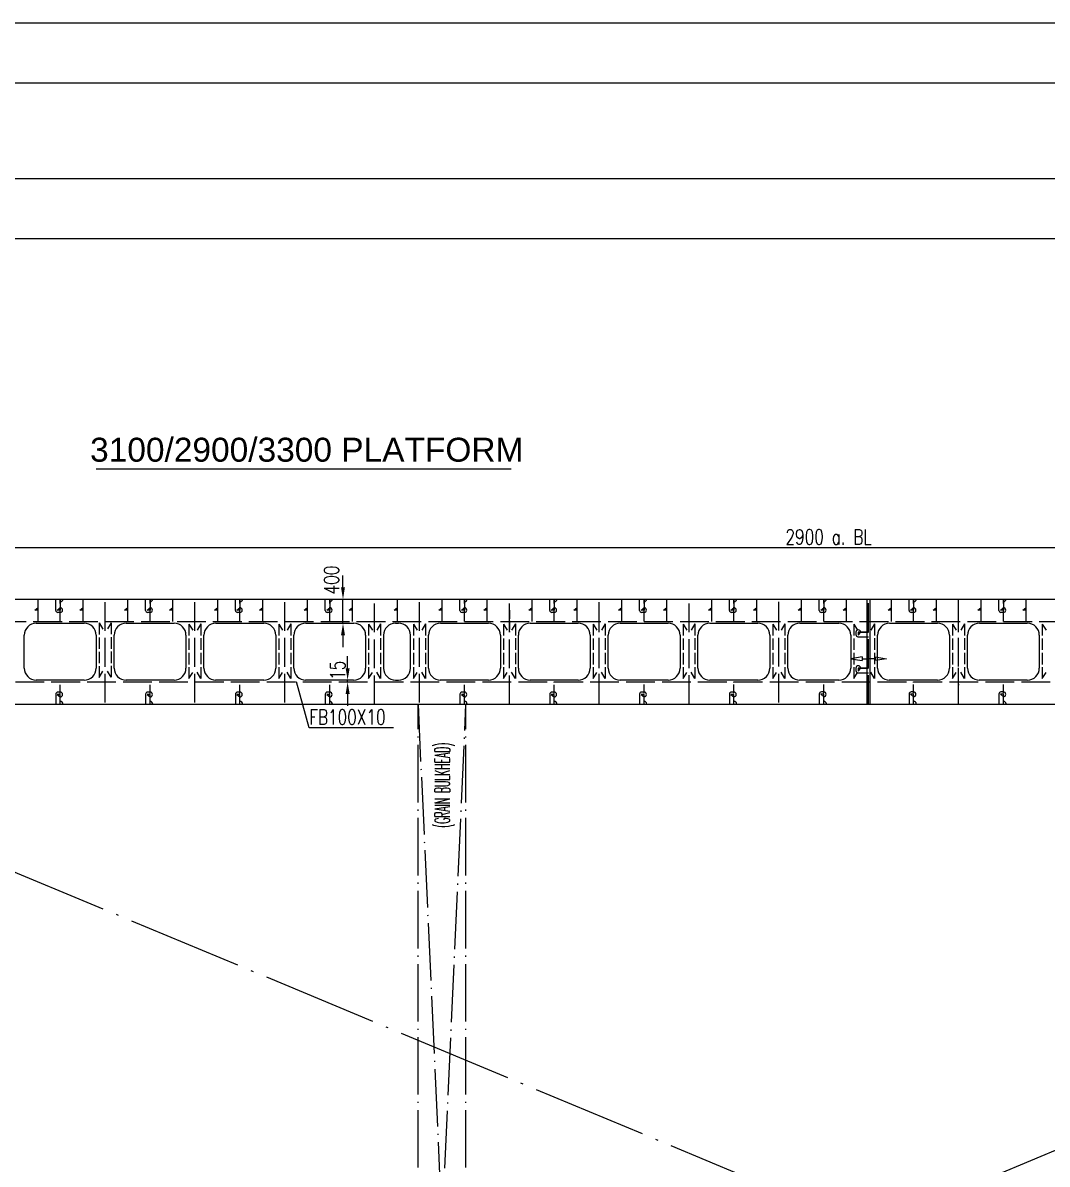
# Model space of a CAD drawing. Extents: x 444792 to 563892, y 548457 to 594763.
# Drawn here: x 488325 to 505432, y 574099 to 593157 of the extents above; entities that cross this region are included whole.
import ezdxf
from ezdxf.enums import TextEntityAlignment as Align

# ---------------------------------------------------------------- set-up
doc = ezdxf.new("R2010")
doc.units = 0
doc.header["$LTSCALE"] = 40
doc.header["$MEASUREMENT"] = 0
for name, pattern in [('ACAD_ISO02W100', [15, 12, -3]), ('ACAD_ISO04W100', [30.5, 24, -3, 0.5, -3]), ('ACAD_ISO05W100', [34, 24, -3, 0.5, -3, 0.5, -3])]:
    doc.linetypes.add(name, pattern=pattern)
doc.layers.get('0').update_dxf_attribs({"linetype": 'CONTINUOUS'})
doc.layers.get('DEFPOINTS').update_dxf_attribs({"linetype": 'CONTINUOUS'})
for name, color, linetype in [('01CONTINUOUS', 2, 'CONTINUOUS'), ('11', 7, 'CONTINUOUS'), ('11TEXTE', 4, 'CONTINUOUS'), ('BT_ENG', 7, 'CONTINUOUS'), ('C-CEN', 4, 'ACAD_ISO04W100'), ('C-DAS', 4, 'ACAD_ISO02W100'), ('CON-SIGN', 5, 'CONTINUOUS'), ('Y-CON', 2, 'CONTINUOUS'), ('Y-DAS', 2, 'ACAD_ISO02W100'), ('Y-PH', 2, 'ACAD_ISO05W100')]:
    doc.layers.add(name, color=color, linetype=linetype)
doc.styles.add('ROMANS', font='romans.shx', dxfattribs={"width": 0.75, "height": 250, "bigfont": 'hzdx.shx'})
doc.styles.add('SWISS721LIGHTBT', font='swissl.ttf')
doc.dimstyles.new('DM-100', dxfattribs={"dimscale": 0, "dimtxt": 250, "dimasz": 200, "dimexe": 30, "dimexo": 30, "dimgap": 50, "dimtad": 1, "dimdec": 0, "dimzin": 0, "dimdsep": 46, "dimtxsty": 'ROMANS', "dimcen": 0, "dimclrd": 1, "dimclre": 1, "dimclrt": 1, "dimadec": 0, "dimazin": 0, "dimtfac": 1, "dimtdec": 0, "dimtmove": 0, "dimatfit": 3, "dimfxl": 1, "dimtolj": 1, "dimtzin": 0, "dimarcsym": 0})

# ---------------------------------------------------------------- blocks, each defined once
blk = doc.blocks.new('*D41')
at = {"color": 1, "linetype": 'ByBlock', "transparency": 16777216}
for p, q in [((493672, 583731), (493672, 583931)), ((493661, 583531), (493702, 583531)), ((493672, 583131), (493672, 583531)), ((493672, 583131), (493672, 583531)), ((493672, 582931), (493672, 582731))]:
    blk.add_line(p, q, dxfattribs=at)
for points in [[(493639, 583731), (493705, 583731), (493672, 583531)], [(493639, 582931), (493705, 582931), (493672, 583131)]]:
    blk.add_solid(points, dxfattribs=at)
at = {"layer": 'DEFPOINTS', "color": 0, "linetype": 'ByBlock', "transparency": 16777216}
for p in [(493631, 583531), (493672, 583531), (493631, 583131)]:
    blk.add_point(p, dxfattribs=at)
at = {"color": 1, "linetype": 'ByBlock', "transparency": 16777216, "insert": (493481, 583853), "char_height": 250, "attachment_point": 5, "rotation": 90, "style": 'ROMANS'}
blk.add_mtext('\\A1;400', dxfattribs=at)
blk = doc.blocks.new('*D42')
at = {"color": 1, "linetype": 'ByBlock', "transparency": 16777216}
for p, q in [((493749, 582381), (493749, 582581)), ((493727, 582181), (493719, 582181)), ((493749, 582151), (493749, 582181)), ((493749, 582151), (493749, 582181)), ((493749, 581951), (493749, 581751))]:
    blk.add_line(p, q, dxfattribs=at)
for points in [[(493716, 582381), (493783, 582381), (493749, 582181)], [(493716, 581951), (493783, 581951), (493749, 582151)]]:
    blk.add_solid(points, dxfattribs=at)
at = {"layer": 'DEFPOINTS', "color": 0, "linetype": 'ByBlock', "transparency": 16777216}
for p in [(493749, 582181), (493757, 582181), (493757, 582151)]:
    blk.add_point(p, dxfattribs=at)
at = {"color": 1, "linetype": 'ByBlock', "transparency": 16777216, "insert": (493581, 582346), "char_height": 250, "attachment_point": 5, "rotation": 90, "style": 'ROMANS'}
blk.add_mtext('\\A1;15', dxfattribs=at)
blk = doc.blocks.new('_CLOSEDBLANK')
at = {"color": 0, "linetype": 'ByBlock'}
for p, q in [((-1, 0.17), (0, 0)), ((-1, 0.17), (-1, -0.17)), ((0, 0), (-1, -0.17))]:
    blk.add_line(p, q, dxfattribs=at)

msp = doc.modelspace()

# ---------------------------------------------------------------- linework, layer by layer
at = {"color": 2}
for p, q in [((447392.4, 593156.6), (562792.4, 593156.6)), ((447392.4, 589556.6), (562792.4, 589556.6))]:
    msp.add_line(p, q, dxfattribs=at)
at = {"color": 1, "linetype": 'ByBlock'}
msp.add_line((455200.3, 584397.5), (560839, 584397.5), dxfattribs=at)
at = {"color": 7, "ltscale": 0.2}
for p, q in [((488875.3, 583345.7), (488875.3, 583522.6)), ((490375.3, 583345.7), (490375.3, 583522.6)), ((491875.3, 583345.7), (491875.3, 583522.6)), ((493375.3, 583345.7), (493375.3, 583522.6)), ((495625.3, 583345.7), (495625.3, 583522.6)), ((497125.3, 583345.7), (497125.3, 583522.6)), ((498625.3, 583345.7), (498625.3, 583522.6)), ((500125.3, 583345.7), (500125.3, 583522.6)), ((501625.3, 583345.7), (501625.3, 583522.6)), ((503125.3, 583345.7), (503125.3, 583522.6)), ((504625.3, 583345.7), (504625.3, 583522.6)), ((502272.1, 582905.7), (502450.3, 582905.7)), ((502272.1, 582305.7), (502450.3, 582305.7)), ((488875.3, 581945.7), (488875.3, 581780.7)), ((490375.3, 581945.7), (490375.3, 581780.7)), ((491875.3, 581945.7), (491875.3, 581780.7)), ((493375.3, 581945.7), (493375.3, 581780.7)), ((495625.3, 581945.7), (495625.3, 581780.7)), ((497125.3, 581945.7), (497125.3, 581780.7)), ((498625.3, 581947.5), (498625.3, 581782.5)), ((500125.3, 581947.5), (500125.3, 581782.5)), ((501625.3, 581949.2), (501625.3, 581784.2)), ((503125.3, 581949.2), (503125.3, 581784.2)), ((504625.3, 581949.2), (504625.3, 581784.2))]:
    msp.add_line(p, q, dxfattribs=at)
for p, q in [((488950.3, 583310.7), (488910.3, 583310.7)), ((490450.3, 583310.7), (490410.3, 583310.7)), ((491950.3, 583310.7), (491910.3, 583310.7)), ((493450.3, 583310.7), (493410.3, 583310.7)), ((495700.3, 583310.7), (495660.3, 583310.7)), ((497200.3, 583310.7), (497160.3, 583310.7)), ((498700.3, 583310.7), (498660.3, 583310.7)), ((500200.3, 583310.7), (500160.3, 583310.7)), ((501700.3, 583310.7), (501660.3, 583310.7)), ((503200.3, 583310.7), (503160.3, 583310.7)), ((504700.3, 583310.7), (504660.3, 583310.7)), ((502237.1, 582980.7), (502237.1, 582940.7)), ((494800.3, 582380.7), (494800.3, 582930.7)), ((502237.1, 582380.7), (502237.1, 582340.7)), ((493108.4, 581386), (492895.7, 582150.7)), ((488950.3, 581980.7), (488910.3, 581980.7)), ((490450.3, 581980.7), (490410.3, 581980.7)), ((491950.3, 581980.7), (491910.3, 581980.7)), ((493450.3, 581980.7), (493410.3, 581980.7)), ((495700.3, 581980.7), (495660.3, 581980.7)), ((497200.3, 581980.7), (497160.3, 581980.7)), ((498700.3, 581982.5), (498660.3, 581982.5)), ((500200.3, 581982.5), (500160.3, 581982.5)), ((501700.3, 581984.2), (501660.3, 581984.2)), ((503200.3, 581984.2), (503160.3, 581984.2)), ((504700.3, 581984.2), (504660.3, 581984.2)), ((494513.7, 581386), (493108.4, 581386))]:
    msp.add_line(p, q)
at = {"color": 0, "linetype": 'ByBlock'}
for p, q in [((489600.3, 583135.7), (489663, 583033.1)), ((489800.3, 583138.6), (489737.6, 583036.1)), ((491100.3, 583116.7), (491163, 583014.1)), ((491300.3, 583119.6), (491237.6, 583017.1)), ((492600.3, 583116.7), (492663, 583014.1)), ((492800.3, 583119.6), (492737.6, 583017.1)), ((494100.3, 583116.7), (494163, 583014.1)), ((494300.3, 583119.6), (494237.6, 583017.1)), ((494550.3, 583130.7), (494600.3, 583130.7)), ((494850.3, 583116.7), (494913, 583014.1)), ((495050.3, 583119.6), (494987.6, 583017.1)), ((496350.3, 583116.7), (496413, 583014.1)), ((496550.3, 583119.6), (496487.6, 583017.1)), ((497850.3, 583116.7), (497913, 583014.1)), ((498050.3, 583119.6), (497987.6, 583017.1)), ((499350.3, 583116.7), (499413, 583014.1)), ((499550.3, 583119.6), (499487.6, 583017.1)), ((500850.3, 583116.7), (500913, 583014.1)), ((501050.3, 583119.6), (500987.6, 583017.1)), ((502200.3, 583116.7), (502263, 583014.1)), ((502550.3, 583119.6), (502487.6, 583017.1)), ((503850.3, 583116.7), (503913, 583014.1)), ((504050.3, 583119.6), (503987.6, 583017.1)), ((505350.3, 583116.7), (505413, 583014.1)), ((489600.3, 582225.7), (489663, 582328.3)), ((489800.3, 582228.6), (489737.6, 582331.2)), ((491100.3, 582206.7), (491163, 582309.2)), ((491300.3, 582209.6), (491237.6, 582312.2)), ((492600.3, 582206.7), (492663, 582309.2)), ((492800.3, 582209.6), (492737.6, 582312.2)), ((494100.3, 582206.7), (494163, 582309.2)), ((494300.3, 582209.6), (494237.6, 582312.2)), ((494850.3, 582206.7), (494913, 582309.2)), ((495050.3, 582209.6), (494987.6, 582312.2)), ((496350.3, 582206.7), (496413, 582309.2)), ((496550.3, 582209.6), (496487.6, 582312.2)), ((497850.3, 582206.7), (497913, 582309.2)), ((498050.3, 582209.6), (497987.6, 582312.2)), ((499350.3, 582206.7), (499413, 582309.2)), ((499550.3, 582209.6), (499487.6, 582312.2)), ((500850.3, 582206.7), (500913, 582309.2)), ((501050.3, 582209.6), (500987.6, 582312.2)), ((502200.3, 582206.7), (502263, 582309.2)), ((502550.3, 582209.6), (502487.6, 582312.2)), ((503850.3, 582206.7), (503913, 582309.2)), ((504050.3, 582209.6), (503987.6, 582312.2)), ((505350.3, 582206.7), (505413, 582309.2)), ((494550.3, 582180.7), (494600.3, 582180.7))]:
    msp.add_line(p, q, dxfattribs=at)
at = {"color": 7, "ltscale": 0.2}
for centre, start, end in [((488950.3, 583535), 270, 0), ((490450.3, 583535), 270, 0), ((491950.3, 583535), 270, 0), ((493450.3, 583535), 270, 0), ((495700.3, 583535), 270, 0), ((497200.3, 583535), 270, 0), ((498700.3, 583535), 270, 0), ((500200.3, 583535), 270, 0), ((501700.3, 583535), 270, 0), ((503200.3, 583535), 270, 0), ((504700.3, 583535), 270, 0), ((502461.1, 582980.7), 103.8726, 180), ((502461.1, 582380.7), 103.8726, 180), ((488950.1, 581780.7), 360, 90), ((490450.1, 581780.7), 360, 90), ((491950.1, 581780.7), 360, 90), ((493450.1, 581780.7), 360, 90), ((495700.1, 581780.7), 360, 90), ((497200.1, 581780.7), 360, 90), ((498700.1, 581782.5), 360, 90), ((500200.1, 581782.5), 360, 90), ((501700.1, 581784.2), 360, 90), ((503200.1, 581784.2), 360, 90), ((504700.1, 581784.2), 360, 90)]:
    msp.add_arc(centre, 45, start, end, dxfattribs=at)
for centre, radius, start, end in [((488950.3, 583350.7), 40, 270, 90), ((490450.3, 583350.7), 40, 270, 90), ((491950.3, 583350.7), 40, 270, 90), ((493450.3, 583350.7), 40, 270, 90), ((495700.3, 583350.7), 40, 270, 90), ((497200.3, 583350.7), 40, 270, 90), ((498700.3, 583350.7), 40, 270, 90), ((500200.3, 583350.7), 40, 270, 90), ((501700.3, 583350.7), 40, 270, 90), ((503200.3, 583350.7), 40, 270, 90), ((504700.3, 583350.7), 40, 270, 90), ((488910.3, 583345.7), 35, 180, 270), ((490410.3, 583345.7), 35, 180, 270), ((491910.3, 583345.7), 35, 180, 270), ((493410.3, 583345.7), 35, 180, 270), ((495660.3, 583345.7), 35, 180, 270), ((497160.3, 583345.7), 35, 180, 270), ((498660.3, 583345.7), 35, 180, 270), ((500160.3, 583345.7), 35, 180, 270), ((501660.3, 583345.7), 35, 180, 270), ((503160.3, 583345.7), 35, 180, 270), ((504660.3, 583345.7), 35, 180, 270), ((502277.1, 582980.7), 40, 360, 180), ((502272.1, 582940.7), 35, 180, 270), ((502277.1, 582380.7), 40, 360, 180), ((502272.1, 582340.7), 35, 180, 270), ((488910.3, 581945.7), 35, 90, 180), ((488950.3, 581940.7), 40, 270, 90), ((490410.3, 581945.7), 35, 90, 180), ((490450.3, 581940.7), 40, 270, 90), ((491910.3, 581945.7), 35, 90, 180), ((491950.3, 581940.7), 40, 270, 90), ((493410.3, 581945.7), 35, 90, 180), ((493450.3, 581940.7), 40, 270, 90), ((495660.3, 581945.7), 35, 90, 180), ((495700.3, 581940.7), 40, 270, 90), ((497160.3, 581945.7), 35, 90, 180), ((497200.3, 581940.7), 40, 270, 90), ((498660.3, 581947.5), 35, 90, 180), ((498700.3, 581942.5), 40, 270, 90), ((500160.3, 581947.5), 35, 90, 180), ((500200.3, 581942.5), 40, 270, 90), ((501660.3, 581949.2), 35, 90, 180), ((501700.3, 581944.2), 40, 270, 90), ((503160.3, 581949.2), 35, 90, 180), ((503200.3, 581944.2), 40, 270, 90), ((504660.3, 581949.2), 35, 90, 180), ((504700.3, 581944.2), 40, 270, 90)]:
    msp.add_arc(centre, radius, start, end)
at = {"layer": '01CONTINUOUS'}
for p, q in [((496480, 585701.4), (489550, 585701.4)), ((463108.6, 583530.7), (520911.3, 583530.7)), ((488575.3, 583350.7), (488575.3, 583160.7)), ((489325.3, 583350.7), (489325.3, 583160.7)), ((490075.3, 583350.7), (490075.3, 583160.7)), ((490825.3, 583350.7), (490825.3, 583160.7)), ((491575.3, 583350.7), (491575.3, 583160.7)), ((492325.3, 583350.7), (492325.3, 583160.7)), ((493075.3, 583350.7), (493075.3, 583160.7)), ((493825.3, 583350.7), (493825.3, 583160.7)), ((494575.3, 583350.7), (494575.3, 583160.7)), ((495325.3, 583350.7), (495325.3, 583160.7)), ((496075.3, 583350.7), (496075.3, 583160.7)), ((496825.3, 583350.7), (496825.3, 583160.7)), ((497575.3, 583350.7), (497575.3, 583160.7)), ((498325.3, 583350.7), (498325.3, 583160.7)), ((499075.3, 583350.7), (499075.3, 583160.7)), ((499825.3, 583350.7), (499825.3, 583160.7)), ((500575.3, 583350.7), (500575.3, 583160.7)), ((501325.3, 583350.7), (501325.3, 583160.7)), ((502075.3, 583350.7), (502075.3, 583160.7)), ((502825.3, 583350.7), (502825.3, 583160.7)), ((503575.3, 583350.7), (503575.3, 583160.7)), ((504325.3, 583350.7), (504325.3, 583160.7)), ((505075.3, 583350.7), (505075.3, 583160.7)), ((454103.1, 581780.7), (526450.3, 581780.7))]:
    msp.add_line(p, q, dxfattribs=at)
msp.add_lwpolyline([(454103.1, 582882), (454724.2, 582992.6), (456889.2, 583243.4), (459074.2, 583416.5), (459350.3, 583433.5), (461599.6, 583518.9), (463108.7, 583530.7), (465850.3, 583530.7), (472350.3, 583530.7), (476450.3, 583530.7), (477700.3, 583530.7), (480700.3, 583530.7), (515850.3, 583530.7)], dxfattribs=at)
at = {"layer": '11', "color": 7, "linetype": 'Continuous'}
for p, q in [((502425.3, 581784.2), (502425.3, 583530.7)), ((502475.3, 581784.2), (502475.3, 583530.7)), ((488550.3, 583130.7), (489350.3, 583130.7)), ((490050.3, 583130.7), (490850.3, 583130.7)), ((491550.3, 583130.7), (492350.3, 583130.7)), ((493050.3, 583130.7), (493850.3, 583130.7)), ((495300.3, 583130.7), (496100.3, 583130.7)), ((496800.3, 583130.7), (497600.3, 583130.7)), ((498300.3, 583130.7), (499100.3, 583130.7)), ((499800.3, 583130.7), (500600.3, 583130.7)), ((501300.3, 583130.7), (501950.3, 583130.7)), ((502800.3, 583130.7), (503600.3, 583130.7)), ((504300.3, 583130.7), (505100.3, 583130.7)), ((488350.3, 582380.7), (488350.3, 582930.7)), ((489550.3, 582930.7), (489550.3, 582380.7)), ((489850.3, 582380.7), (489850.3, 582930.7)), ((491050.3, 582930.7), (491050.3, 582380.7)), ((491350.3, 582380.7), (491350.3, 582930.7)), ((492550.3, 582930.7), (492550.3, 582380.7)), ((492850.3, 582380.7), (492850.3, 582930.7)), ((494050.3, 582930.7), (494050.3, 582380.7)), ((494350.3, 582930.7), (494350.3, 582380.7)), ((495100.3, 582380.7), (495100.3, 582930.7)), ((496300.3, 582930.7), (496300.3, 582380.7)), ((496600.3, 582380.7), (496600.3, 582930.7)), ((497800.3, 582930.7), (497800.3, 582380.7)), ((498100.3, 582380.7), (498100.3, 582930.7)), ((499300.3, 582930.7), (499300.3, 582380.7)), ((499600.3, 582380.7), (499600.3, 582930.7)), ((500800.3, 582930.7), (500800.3, 582380.7)), ((501100.3, 582380.7), (501100.3, 582930.7)), ((502150.3, 582930.7), (502150.3, 582380.7)), ((502600.3, 582380.7), (502600.3, 582930.7)), ((503800.3, 582930.7), (503800.3, 582380.7)), ((504100.3, 582380.7), (504100.3, 582930.7)), ((505300.3, 582930.7), (505300.3, 582380.7)), ((489350, 582180.7), (488545.5, 582180.7)), ((490850, 582180.7), (490045.5, 582180.7)), ((492350, 582180.7), (491545.5, 582180.7)), ((493850, 582180.7), (493045.5, 582180.7)), ((496100, 582180.7), (495295.5, 582180.7)), ((497600, 582180.7), (496795.5, 582180.7)), ((499100, 582180.7), (498295.5, 582180.7)), ((500600, 582180.7), (499795.5, 582180.7)), ((501959.4, 582180.7), (501295.5, 582180.7)), ((503600, 582180.7), (502795.5, 582180.7)), ((505100, 582180.7), (504295.5, 582180.7))]:
    msp.add_line(p, q, dxfattribs=at)
for centre, start, end in [((488550.3, 582930.7), 90, 180), ((489350.3, 582930.7), 360, 90), ((490050.3, 582930.7), 90, 180), ((490850.3, 582930.7), 360, 90), ((491550.3, 582930.7), 90, 180), ((492350.3, 582930.7), 360, 90), ((493050.3, 582930.7), 90, 180), ((493850.3, 582930.7), 360, 90), ((494550.3, 582930.7), 90, 180), ((494600.3, 582930.7), 360, 90), ((495300.3, 582930.7), 90, 180), ((496100.3, 582930.7), 360, 90), ((496800.3, 582930.7), 90, 180), ((497600.3, 582930.7), 360, 90), ((498300.3, 582930.7), 90, 180), ((499100.3, 582930.7), 360, 90), ((499800.3, 582930.7), 90, 180), ((500600.3, 582930.7), 360, 90), ((501300.3, 582930.7), 90, 180), ((501950.3, 582930.7), 360, 90), ((502800.3, 582930.7), 90, 180), ((503600.3, 582930.7), 360, 90), ((504300.3, 582930.7), 90, 180), ((505100.3, 582930.7), 360, 90), ((488550.3, 582380.7), 180, 270), ((489350.3, 582380.7), 270, 360), ((490050.3, 582380.7), 180, 270), ((490850.3, 582380.7), 270, 360), ((491550.3, 582380.7), 180, 270), ((492350.3, 582380.7), 270, 360), ((493050.3, 582380.7), 180, 270), ((493850.3, 582380.7), 270, 360), ((494550.3, 582380.7), 180, 270), ((494600.3, 582380.7), 270, 360), ((495300.3, 582380.7), 180, 270), ((496100.3, 582380.7), 270, 360), ((496800.3, 582380.7), 180, 270), ((497600.3, 582380.7), 270, 360), ((498300.3, 582380.7), 180, 270), ((499100.3, 582380.7), 270, 360), ((499800.3, 582380.7), 180, 270), ((500600.3, 582380.7), 270, 360), ((501300.3, 582380.7), 180, 270), ((501950.3, 582380.7), 270, 360), ((502800.3, 582380.7), 180, 270), ((503600.3, 582380.7), 270, 360), ((504300.3, 582380.7), 180, 270), ((505100.3, 582380.7), 270, 360)]:
    msp.add_arc(centre, 200, start, end, dxfattribs=at)
at = {"layer": 'BT_ENG'}
for p, q in [((444892.4, 592156.6), (563792.4, 592156.6)), ((444892.4, 590556.6), (563792.4, 590556.6))]:
    msp.add_line(p, q, dxfattribs=at)
at = {"layer": 'C-CEN', "ltscale": 2}
for p, q in [((481450.3, 564280.7), (523450.3, 581780.7)), ((523450.3, 564280.7), (481450.3, 581780.7))]:
    msp.add_line(p, q, dxfattribs=at)
at = {"layer": 'C-CEN'}
for p, q in [((494925.3, 581780.7), (495725.3, 564280.7)), ((494925.3, 564280.7), (495725.3, 581780.7)), ((494925.3, 564280.7), (494925.3, 581780.7)), ((495725.3, 564280.7), (495725.3, 581780.7))]:
    msp.add_line(p, q, dxfattribs=at)
at = {"layer": 'C-DAS', "ltscale": 0.4}
for p, q in [((489600.3, 583135.7), (489600.3, 582225.7)), ((489800.3, 583138.6), (489800.3, 582228.6)), ((491100.3, 583116.7), (491100.3, 582206.7)), ((491300.3, 583119.6), (491300.3, 582209.6)), ((492600.3, 583116.7), (492600.3, 582206.7)), ((492800.3, 583119.6), (492800.3, 582209.6)), ((494100.3, 583116.7), (494100.3, 582206.7)), ((494300.3, 583119.6), (494300.3, 582209.6)), ((494850.3, 583116.7), (494850.3, 582206.7)), ((495050.3, 583119.6), (495050.3, 582209.6)), ((496350.3, 583116.7), (496350.3, 582206.7)), ((496550.3, 583119.6), (496550.3, 582209.6)), ((497850.3, 583116.7), (497850.3, 582206.7)), ((498050.3, 583119.6), (498050.3, 582209.6)), ((499350.3, 583116.7), (499350.3, 582206.7)), ((499550.3, 583119.6), (499550.3, 582209.6)), ((500850.3, 583116.7), (500850.3, 582206.7)), ((501050.3, 583119.6), (501050.3, 582209.6)), ((502200.3, 583116.7), (502200.3, 582206.7)), ((502550.3, 583119.6), (502550.3, 582209.6)), ((503850.3, 583116.7), (503850.3, 582206.7)), ((504050.3, 583119.6), (504050.3, 582209.6)), ((505350.3, 583116.7), (505350.3, 582206.7))]:
    msp.add_line(p, q, dxfattribs=at)
at = {"layer": 'C-DAS'}
msp.add_line((455200.3, 582150.7), (526450.3, 582150.7), dxfattribs=at)
msp.add_lwpolyline([(455200.3, 582677.8), (456889.2, 582873.4), (459074.2, 583046.5), (459350.3, 583063.5), (461599.6, 583148.9), (463108.7, 583160.7), (465850.3, 583160.7), (472350.3, 583160.7), (476450.3, 583160.7), (477700.3, 583160.7), (480700.3, 583160.7), (515850.3, 583160.7), (517850.3, 583160.7), (520911.2, 583160.7), (521200.3, 583158)], dxfattribs=at)
at = {"layer": 'CON-SIGN', "color": 1}
for points in [[(502341.3, 582538.8), (502450.3, 582538.8)], [(502559.3, 582538.8), (502450.3, 582538.8)]]:
    msp.add_lwpolyline(points, dxfattribs=at)
at = {"layer": 'Y-CON'}
for p, q in [((502277.1, 582980.7), (502450.3, 582980.7)), ((502277.1, 582380.7), (502450.3, 582380.7))]:
    msp.add_line(p, q, dxfattribs=at)
for points in [[(488575.3, 583530.7), (488575.3, 583350.7), (488525.3, 583350.7), (488575.3, 583390.7)], [(488950.3, 583530.7), (488950.3, 583350.7), (488900.3, 583350.7), (488950.3, 583390.7)], [(489325.3, 583530.7), (489325.3, 583350.7), (489275.3, 583350.7), (489325.3, 583390.7)], [(490075.3, 583530.7), (490075.3, 583350.7), (490025.3, 583350.7), (490075.3, 583390.7)], [(490450.3, 583530.7), (490450.3, 583350.7), (490400.3, 583350.7), (490450.3, 583390.7)], [(490825.3, 583530.7), (490825.3, 583350.7), (490775.3, 583350.7), (490825.3, 583390.7)], [(491575.3, 583530.7), (491575.3, 583350.7), (491525.3, 583350.7), (491575.3, 583390.7)], [(491950.3, 583530.7), (491950.3, 583350.7), (491900.3, 583350.7), (491950.3, 583390.7)], [(492325.3, 583530.7), (492325.3, 583350.7), (492275.3, 583350.7), (492325.3, 583390.7)], [(493075.3, 583530.7), (493075.3, 583350.7), (493025.3, 583350.7), (493075.3, 583390.7)], [(493450.3, 583530.7), (493450.3, 583350.7), (493400.3, 583350.7), (493450.3, 583390.7)], [(493825.3, 583530.7), (493825.3, 583350.7), (493775.3, 583350.7), (493825.3, 583390.7)], [(494575.3, 583530.7), (494575.3, 583350.7), (494525.3, 583350.7), (494575.3, 583390.7)], [(495325.3, 583530.7), (495325.3, 583350.7), (495275.3, 583350.7), (495325.3, 583390.7)], [(495700.3, 583530.7), (495700.3, 583350.7), (495650.3, 583350.7), (495700.3, 583390.7)], [(496075.3, 583530.7), (496075.3, 583350.7), (496025.3, 583350.7), (496075.3, 583390.7)], [(496825.3, 583530.7), (496825.3, 583350.7), (496775.3, 583350.7), (496825.3, 583390.7)], [(497200.3, 583530.7), (497200.3, 583350.7), (497150.3, 583350.7), (497200.3, 583390.7)], [(497575.3, 583530.7), (497575.3, 583350.7), (497525.3, 583350.7), (497575.3, 583390.7)], [(498325.3, 583530.7), (498325.3, 583350.7), (498275.3, 583350.7), (498325.3, 583390.7)], [(498700.3, 583530.7), (498700.3, 583350.7), (498650.3, 583350.7), (498700.3, 583390.7)], [(499075.3, 583530.7), (499075.3, 583350.7), (499025.3, 583350.7), (499075.3, 583390.7)], [(499825.3, 583530.7), (499825.3, 583350.7), (499775.3, 583350.7), (499825.3, 583390.7)], [(500200.3, 583530.7), (500200.3, 583350.7), (500150.3, 583350.7), (500200.3, 583390.7)], [(500575.3, 583530.7), (500575.3, 583350.7), (500525.3, 583350.7), (500575.3, 583390.7)], [(501325.3, 583530.7), (501325.3, 583350.7), (501275.3, 583350.7), (501325.3, 583390.7)], [(501700.3, 583530.7), (501700.3, 583350.7), (501650.3, 583350.7), (501700.3, 583390.7)], [(502075.3, 583530.7), (502075.3, 583350.7), (502025.3, 583350.7), (502075.3, 583390.7)], [(502825.3, 583530.7), (502825.3, 583350.7), (502775.3, 583350.7), (502825.3, 583390.7)], [(503200.3, 583530.7), (503200.3, 583350.7), (503150.3, 583350.7), (503200.3, 583390.7)], [(503575.3, 583530.7), (503575.3, 583350.7), (503525.3, 583350.7), (503575.3, 583390.7)], [(504325.3, 583530.7), (504325.3, 583350.7), (504275.3, 583350.7), (504325.3, 583390.7)], [(504700.3, 583530.7), (504700.3, 583350.7), (504650.3, 583350.7), (504700.3, 583390.7)], [(505075.3, 583530.7), (505075.3, 583350.7), (505025.3, 583350.7), (505075.3, 583390.7)], [(502450.3, 582980.7), (502277.1, 582980.7), (502277.1, 582930.7), (502317.1, 582980.7)], [(502450.3, 582380.7), (502277.1, 582380.7), (502277.1, 582330.7), (502317.1, 582380.7)], [(488950.3, 581780.7), (488950.3, 581940.7), (488900.3, 581940.7), (488950.3, 581900.7)], [(490450.3, 581780.7), (490450.3, 581940.7), (490400.3, 581940.7), (490450.3, 581900.7)], [(491950.3, 581780.7), (491950.3, 581940.7), (491900.3, 581940.7), (491950.3, 581900.7)], [(493450.3, 581780.7), (493450.3, 581940.7), (493400.3, 581940.7), (493450.3, 581900.7)], [(495700.3, 581780.7), (495700.3, 581940.7), (495650.3, 581940.7), (495700.3, 581900.7)], [(497200.3, 581780.7), (497200.3, 581940.7), (497150.3, 581940.7), (497200.3, 581900.7)], [(498700.3, 581782.5), (498700.3, 581942.5), (498650.3, 581942.5), (498700.3, 581902.5)], [(500200.3, 581782.5), (500200.3, 581942.5), (500150.3, 581942.5), (500200.3, 581902.5)], [(501700.3, 581784.2), (501700.3, 581944.2), (501650.3, 581944.2), (501700.3, 581904.2)], [(503200.3, 581784.2), (503200.3, 581944.2), (503150.3, 581944.2), (503200.3, 581904.2)], [(504700.3, 581784.2), (504700.3, 581944.2), (504650.3, 581944.2), (504700.3, 581904.2)]]:
    msp.add_lwpolyline(points, dxfattribs=at)
at = {"layer": 'Y-DAS', "ltscale": 0.5}
for p, q in [((488950.3, 583160.7), (488950.3, 583528.9)), ((490450.3, 583160.7), (490450.3, 583528.9)), ((491950.3, 583160.7), (491950.3, 583528.9)), ((493450.3, 583160.7), (493450.3, 583528.9)), ((495700.3, 583160.7), (495700.3, 583528.9)), ((497200.3, 583160.7), (497200.3, 583528.9)), ((498700.3, 583160.7), (498700.3, 583528.9)), ((500200.3, 583160.7), (500200.3, 583528.9)), ((501700.3, 583160.7), (501700.3, 583528.9)), ((503200.3, 583160.7), (503200.3, 583528.9)), ((503950.3, 582984.2), (503950.3, 583532.5)), ((504700.3, 583160.7), (504700.3, 583528.9))]:
    msp.add_line(p, q, dxfattribs=at)
at = {"layer": 'Y-DAS'}
for p, q in [((489700.3, 581805.7), (489700.3, 583530.7)), ((491200.3, 581805.7), (491200.3, 583530.7)), ((492700.3, 581805.7), (492700.3, 583530.7)), ((494200.3, 581780.7), (494200.3, 583530.7)), ((494950.3, 581805.7), (494950.3, 583530.7)), ((496450.3, 581780.7), (496450.3, 583530.7)), ((497950.3, 581780.7), (497950.3, 583530.7)), ((497950.3, 581805.7), (497950.3, 583530.7)), ((499450.3, 581782.5), (499450.3, 583530.7)), ((500950.3, 581807.5), (500950.3, 583532.5)), ((502450.3, 581784.2), (502450.3, 583530.7)), ((503950.3, 581809.2), (503950.3, 583534.2))]:
    msp.add_line(p, q, dxfattribs=at)
at = {"layer": 'Y-DAS', "ltscale": 0.3}
for p, q in [((496450.3, 583350.7), (496450.3, 582980.7)), ((488950.3, 581780.7), (488950.3, 582150.7)), ((490450.3, 581780.7), (490450.3, 582150.7)), ((491950.3, 581780.7), (491950.3, 582150.7)), ((493450.3, 581780.7), (493450.3, 582150.7)), ((495700.3, 581780.7), (495700.3, 582150.7)), ((497200.3, 581780.7), (497200.3, 582150.7)), ((498700.3, 581782.5), (498700.3, 582150.7)), ((500200.3, 581782.5), (500200.3, 582150.7)), ((501700.3, 581784.2), (501700.3, 582150.7)), ((503200.3, 581784.2), (503200.3, 582150.7)), ((504700.3, 581784.2), (504700.3, 582150.7))]:
    msp.add_line(p, q, dxfattribs=at)
at = {"layer": 'Y-PH', "ltscale": 0.3}
msp.add_line((503950.3, 581784.2), (503950.3, 582384.2), dxfattribs=at)

# ---------------------------------------------------------------- block references
at = {"layer": 'CON-SIGN', "color": 1, "extrusion": (0, 0, -1), "xscale": 187.5, "yscale": 187.5, "zscale": -187.5}
msp.add_blockref('_CLOSEDBLANK', (-502153.8, 582538.8), dxfattribs=at)
at = {"layer": 'CON-SIGN', "color": 1, "xscale": 187.5, "yscale": 187.5, "zscale": 187.5}
msp.add_blockref('_CLOSEDBLANK', (502746.8, 582538.8), dxfattribs=at)

# ---------------------------------------------------------------- texts
at = {"color": 7, "style": 'ROMANS', "width": 0.75}
msp.add_text('FB100X10', height=250, dxfattribs=at).set_placement((493107.4, 581439.2))
at = {"style": 'ROMANS', "width": 0.45}
msp.add_text('(GRAIN BULKHEAD)', height=250, rotation=90, dxfattribs=at).set_placement((495456.3, 579717.7))
at = {"color": 1, "linetype": 'ByBlock', "insert": (501779.5, 584572.5), "char_height": 250, "attachment_point": 5, "style": 'ROMANS'}
msp.add_mtext('2900 a. BL', dxfattribs=at)
at = {"layer": '11TEXTE', "style": 'SWISS721LIGHTBT'}
msp.add_text('3100/2900/3300 PLATFORM', height=400, dxfattribs=at).set_placement((493067.1, 586036.5), align=Align.MIDDLE)

# ---------------------------------------------------------------- dimensions: what is measured, and where the dimension line sits
dim = msp.add_linear_dim(base=(493671.9, 583530.7), p1=(493631.2, 583130.7), p2=(493631.2, 583530.7), angle=90, dimstyle='DM-100', override={"dimscale": 1, "dimse1": 1, "dimtmove": 1})
dim.commit()
dim.dimension.update_dxf_attribs({"geometry": '*D41', "text_midpoint": (493480.9, 583852.9), "dimtype": 160})
dim = msp.add_linear_dim(base=(493749.2, 582180.7), p1=(493756.8, 582150.7), p2=(493756.8, 582180.7), angle=90, text='15', dimstyle='DM-100', override={"dimscale": 1, "dimse1": 1, "dimtmove": 1})
dim.commit()
dim.dimension.update_dxf_attribs({"geometry": '*D42', "text_midpoint": (493580.7, 582346.3), "dimtype": 160})

doc.saveas('drawing.dxf')
